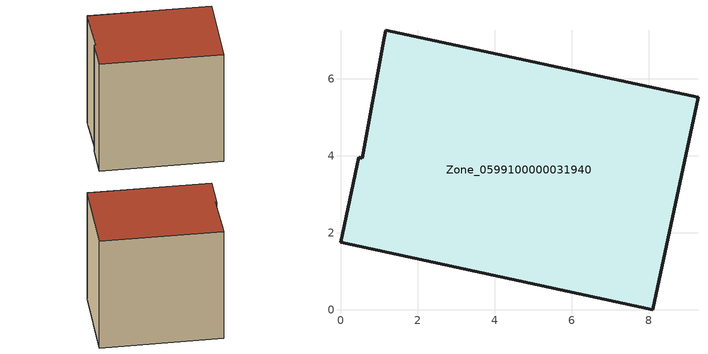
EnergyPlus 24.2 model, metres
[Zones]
Zone_0599100000031940
 floor ground (C_G): 1.12,7 1.18,7.26 9.28,5.52 8.1,0 0,1.76 0.47,3.96 0.56,3.94 z0
 wall outside (C_F): 8.1,0 9.28,5.52 1.18,7.26 1.12,7 0.56,3.94 0.47,3.96 0,1.76 8.1,0 z0:8.56
 roof outside (C_R): 1.18,7.26 1.12,7 0.56,3.94 0.47,3.96 0,1.76 8.1,0 9.28,5.52 z8.56
[BUILDING]
Pand.0599100000031940: North Axis=0; Terrain=City; Loads Convergence Tolerance Value=0.04; Temperature Convergence Tolerance Value=0.4; Solar Distribution=FullExterior; Maximum Number of Warmup Days=25; Minimum Number of Warmup Days=1
[Site:Location]
Rotterdam.The.Hague.AP_ZH_NLD Design_Conditions: Latitude=51.96; Longitude=4.45; Time Zone=1; Elevation=-4.5
[SITE:GROUNDTEMPERATURE:BUILDINGSURFACE]
18, 18, 18, 18, 18, 18, 18, 18, 18, 18, 18, 18
[MATERIAL] Thermal Absorptance=0.9; Solar Absorptance=0.7; Visible Absorptance=0.7
Name | Roughness | Thickness | Conductivity | Density | Specific Heat
G.TC.1975-1991 | MediumSmooth | 0.15 | 0.288461 | 540 | 1210
F.TC.1975-1991 | Rough | 0.3 | 0.230769 | 1920 | 840
R.TC.1975-1991 | MediumRough | 0.2 | 0.153846 | 1500 | 1000
[CONSTRUCTION]
C_G: G.TC.1975-1991
C_F: F.TC.1975-1991
C_R: R.TC.1975-1991
[ZONE]
Zone_0599100000031940: Type=1; Multiplier=1; Ceiling Height=Autocalculate; Volume=Autocalculate; Floor Area=autocalculate; Part of Total Floor Area=Yes
[ZONEINFILTRATION:DESIGNFLOWRATE]
Infil_Zone_0599100000031940: Zone or ZoneList or Space or SpaceList=Zone_0599100000031940; Schedule=AlwaysOn; Design Flow Rate Calculation Method=Flow/Area; Flow Rate per Floor Area=0.003; Constant Term Coefficient=1; Temperature Term Coefficient=0; Velocity Term Coefficient=0; Velocity Squared Term Coefficient=0
[HVACTEMPLATE:ZONE:IDEALLOADSAIRSYSTEM]
Zone_0599100000031940: Maximum Heating Supply Air Temperature=50; Minimum Cooling Supply Air Temperature=13; Maximum Heating Supply Air Humidity Ratio=0.0156; Minimum Cooling Supply Air Humidity Ratio=0.0077; Heating Limit=NoLimit; Cooling Limit=NoLimit; Dehumidification Control Type=ConstantSensibleHeatRatio; Cooling Sensible Heat Ratio=0.7; Dehumidification Setpoint=60; Humidification Control Type=None; Humidification Setpoint=30; Outdoor Air Method=None; Outdoor Air Flow Rate per Person=0.00944; Outdoor Air Flow Rate per Zone Floor Area=0; Outdoor Air Flow Rate per Zone=0; Demand Controlled Ventilation Type=None; Outdoor Air Economizer Type=NoEconomizer; Heat Recovery Type=None; Sensible Heat Recovery Effectiveness=0.7; Latent Heat Recovery Effectiveness=0.65
[ZONECONTROL:THERMOSTAT]
ThermostatControl_Zone_0599100000031940: Zone or ZoneList=Zone_0599100000031940; Control Type Schedule=DualSetpointControlType; Control 1=Thermostat_Zone_0599100000031940; Temperature Difference Between Cutout And Setpoint=0
[THERMOSTATSETPOINT:DUALSETPOINT]
Thermostat_Zone_0599100000031940: Heating Setpoint Temperature Schedule=HeatingSetpoint_Zone_0599100000031940; Cooling Setpoint Temperature Schedule=CoolingSetpoint_Zone_0599100000031940
[SCHEDULE:COMPACT]
HeatingSetpoint_Zone_0599100000031940: Through: 12/31, For: AllDays, Until: 24:00, 21
CoolingSetpoint_Zone_0599100000031940: Through: 12/31, For: AllDays, Until: 24:00, 24
DualSetpointControlType: Through: 12/31, For: AllDays, Until: 24:00, 4
AlwaysOn: Through: 12/31, For: AllDays, Until: 24:00, 1
